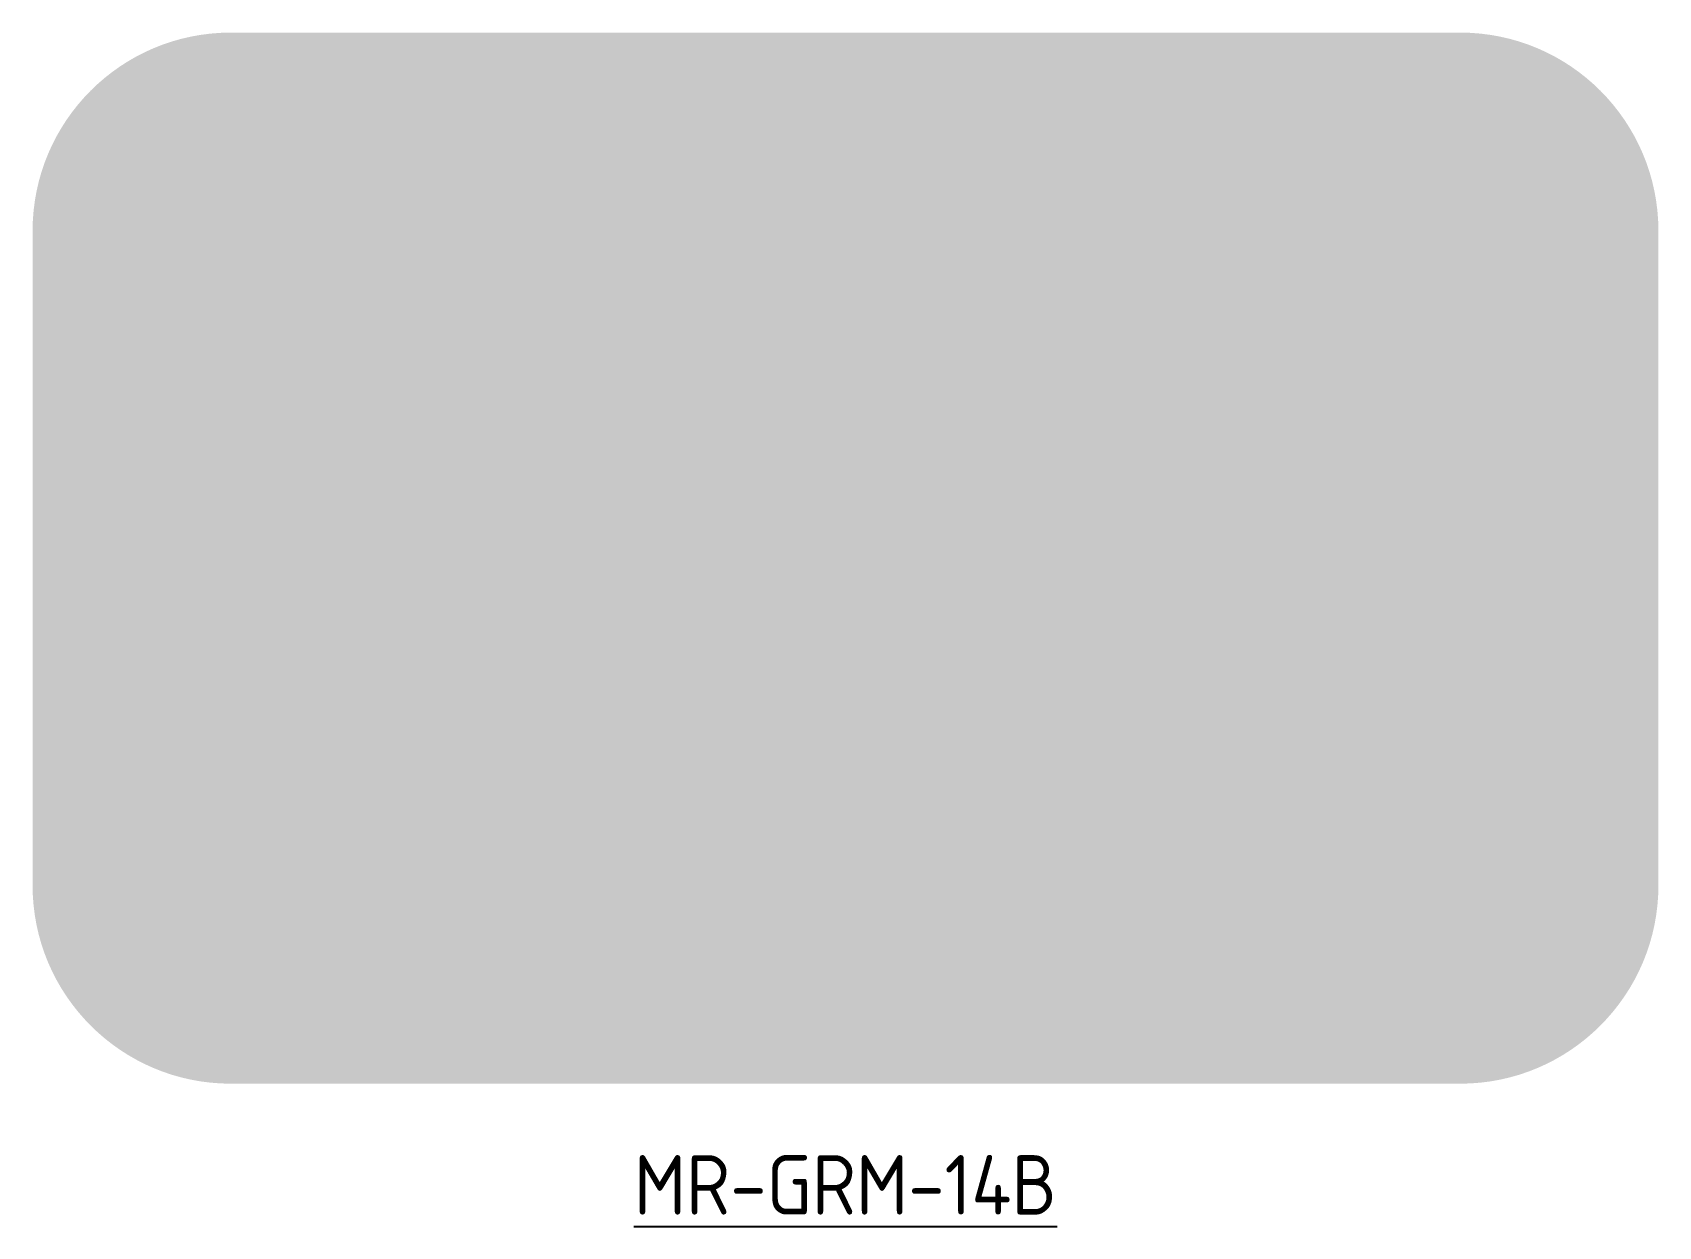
# Model space of a CAD drawing. Extents: x -41 to 41, y -7.2 to 53.
import ezdxf

# ---------------------------------------------------------------- set-up
doc = ezdxf.new("R2010")
doc.units = 0
doc.layers.add('_GREEN-ST', color=96, linetype='Continuous')
doc.layers.add('T35', color=3, linetype='Continuous')
doc.layers.add('_YELLOW', color=7, linetype='Continuous', true_color=0xfedb00)
doc.styles.add('T35', font='isocp2.shx', dxfattribs={"height": 3.5})

msp = doc.modelspace()

# ---------------------------------------------------------------- hatches: boundary and pattern name
at = {"layer": '_GREEN-ST'}
h = msp.add_hatch(color=256, dxfattribs=at)
h.dxf.hatch_style = 1
h.paths.add_polyline_path([(-27.83999999999978, 25.21999999999916), (-20.82967346235819, 25.21999999999916), (-20.82967346235819, 29.69999999999918), (-27.83999999999978, 29.69999999999918), (-27.83999999999978, 38.01999999999916), (-15.99999999999982, 38.01999999999916), (-15.99999999999982, 42.49999999999918), (-32.31999999999971, 42.49999999999918), (-32.31999999999971, 10.49999999999918), (-15.99999999999982, 10.49999999999918), (-15.99999999999982, 14.9799999999992), (-27.83999999999978, 14.9799999999992)], flags=16)
h.paths.add_polyline_path([(7.360000000000219, 10.49999999999918), (7.360000000000219, 42.49999999999918), (2.880000000000291, 42.49999999999918), (2.880000000000291, 23.16259491446208), (-6.134429438370535, 42.49999999999918), (-10.55999999999985, 42.49999999999918), (-10.55999999999985, 10.49999999999918), (-6.079999999999927, 10.49999999999918), (-6.079999999999927, 31.7799999999992), (3.840000000000146, 10.49999999999918)], flags=16)
edge = h.paths.add_edge_path(flags=16)
edge.add_arc((22.55110980430418, 19.46000000000167), 8.960000000002493, 270.0000000000128, 346.8910101606931)
edge.add_arc((-7.680000000008476, 26.49999999999873), 40.00000000000843, 346.8910101606842, 373.1089898393226)
edge.add_arc((22.551109804306, 33.53999999999933), 8.959999999999917, 13.10898983931787, 89.99999999999885)
edge.add_line((22.55110980430618, 42.49999999999918), (14.40000000000036, 42.49999999999918))
edge.add_line((14.40000000000036, 42.49999999999918), (14.40000000000036, 10.49999999999918))
edge.add_line((14.40000000000036, 10.49999999999918), (22.55110980430618, 10.49999999999918))
edge = h.paths.add_edge_path()
edge.add_arc((-31, 43), 5.2, 90, 180, ccw=False)
edge.add_line((-31, 48.2), (31, 48.2))
edge.add_arc((31, 43), 5.2, 0, 90, ccw=False)
edge.add_line((36.2, 43), (36.2, 10))
edge.add_arc((31, 10), 5.2, -90, 0, ccw=False)
edge.add_line((31, 4.800000000000001), (-31, 4.800000000000001))
edge.add_arc((-31, 10), 5.2, 180, 270, ccw=False)
edge.add_line((-36.2, 10), (-36.2, 43))
h = msp.add_hatch(color=256, dxfattribs=at)
h.dxf.hatch_style = 1
edge = h.paths.add_edge_path()
edge.add_line((18.88000000000029, 38.01999999999916), (22.55110980430618, 38.01999999999916))
edge.add_arc((22.55110980430418, 33.53999999999669), 4.480000000002474, 13.108989839294281, 89.99999999997442, ccw=False)
edge.add_arc((-7.680000000008841, 26.49999999999964), 35.5200000000087, -13.108989839323101, 13.1089898393152, ccw=False)
edge.add_arc((22.55110980430618, 19.45999999999895), 4.479999999999683, 270, 346.8910101606819, ccw=False)
edge.add_line((22.55110980430618, 14.9799999999992), (18.88160000000025, 14.9799999999992))
edge.add_line((18.88160000000025, 14.9799999999992), (18.88000000000029, 38.01999999999916))
at = {"layer": '_YELLOW'}
h = msp.add_hatch(color=256, dxfattribs=at)
h.dxf.hatch_style = 1
edge = h.paths.add_edge_path(flags=16)
edge.add_arc((-31, 43), 5.2, 90, 180, ccw=False)
edge.add_line((-31, 48.2), (31, 48.2))
edge.add_arc((31, 43), 5.2, 0, 90, ccw=False)
edge.add_line((36.2, 43), (36.2, 10))
edge.add_arc((31, 10), 5.2, -90, 0, ccw=False)
edge.add_line((31, 4.800000000000001), (-31, 4.800000000000001))
edge.add_arc((-31, 10), 5.2, 180, 270, ccw=False)
edge.add_line((-36.2, 10), (-36.2, 43))
edge = h.paths.add_edge_path()
edge.add_arc((-31, 43), 10, 90, 180, ccw=False)
edge.add_line((-31, 53), (31, 53))
edge.add_arc((31, 43), 10, 0, 90, ccw=False)
edge.add_line((41, 43), (41, 10))
edge.add_arc((31, 10), 10, -90, 0, ccw=False)
edge.add_line((31, 0), (-31, 0))
edge.add_arc((-31, 10), 10, 180, 270, ccw=False)
edge.add_line((-41, 10), (-41, 43))
h = msp.add_hatch(color=256, dxfattribs=at)
h.dxf.hatch_style = 1
edge = h.paths.add_edge_path(flags=16)
edge.add_line((18.88000000000029, 38.01999999999916), (22.55110980430618, 38.01999999999916))
edge.add_arc((22.55110980430418, 33.53999999999669), 4.480000000002474, 13.108989839294281, 89.99999999997442, ccw=False)
edge.add_arc((-7.680000000008841, 26.49999999999964), 35.5200000000087, -13.108989839323101, 13.1089898393152, ccw=False)
edge.add_arc((22.55110980430618, 19.45999999999895), 4.479999999999683, 270, 346.8910101606819, ccw=False)
edge.add_line((22.55110980430618, 14.9799999999992), (18.88160000000025, 14.9799999999992))
edge.add_line((18.88160000000025, 14.9799999999992), (18.88000000000029, 38.01999999999916))
edge = h.paths.add_edge_path()
edge.add_arc((22.55110980430418, 19.46000000000167), 8.960000000002493, 270.0000000000128, 346.8910101606931)
edge.add_arc((-7.680000000008476, 26.49999999999873), 40.00000000000843, 346.8910101606842, 373.1089898393226)
edge.add_arc((22.551109804306, 33.53999999999933), 8.959999999999917, 13.10898983931787, 89.99999999999885)
edge.add_line((22.55110980430618, 42.49999999999918), (14.40000000000036, 42.49999999999918))
edge.add_line((14.40000000000036, 42.49999999999918), (14.40000000000036, 10.49999999999918))
edge.add_line((14.40000000000036, 10.49999999999918), (22.55110980430618, 10.49999999999918))
h.paths.add_polyline_path([(7.360000000000219, 10.49999999999918), (7.360000000000219, 42.49999999999918), (2.880000000000291, 42.49999999999918), (2.880000000000291, 23.16259491446208), (-6.134429438370535, 42.49999999999918), (-10.55999999999985, 42.49999999999918), (-10.55999999999985, 10.49999999999918), (-6.079999999999927, 10.49999999999918), (-6.079999999999927, 31.7799999999992), (3.840000000000146, 10.49999999999918)])
h.paths.add_polyline_path([(-27.83999999999978, 25.21999999999916), (-20.82967346235819, 25.21999999999916), (-20.82967346235819, 29.69999999999918), (-27.83999999999978, 29.69999999999918), (-27.83999999999978, 38.01999999999916), (-15.99999999999982, 38.01999999999916), (-15.99999999999982, 42.49999999999918), (-32.31999999999971, 42.49999999999918), (-32.31999999999971, 10.49999999999918), (-15.99999999999982, 10.49999999999918), (-15.99999999999982, 14.9799999999992), (-27.83999999999978, 14.9799999999992)])

# ---------------------------------------------------------------- texts
at = {"layer": 'T35', "insert": (-3.410605131648481e-14, -3.599999999999955), "char_height": 3, "attachment_point": 2, "style": 'T35'}
msp.add_mtext('{\\LMR-GRM-14B}', dxfattribs=at)

doc.saveas('drawing.dxf')
